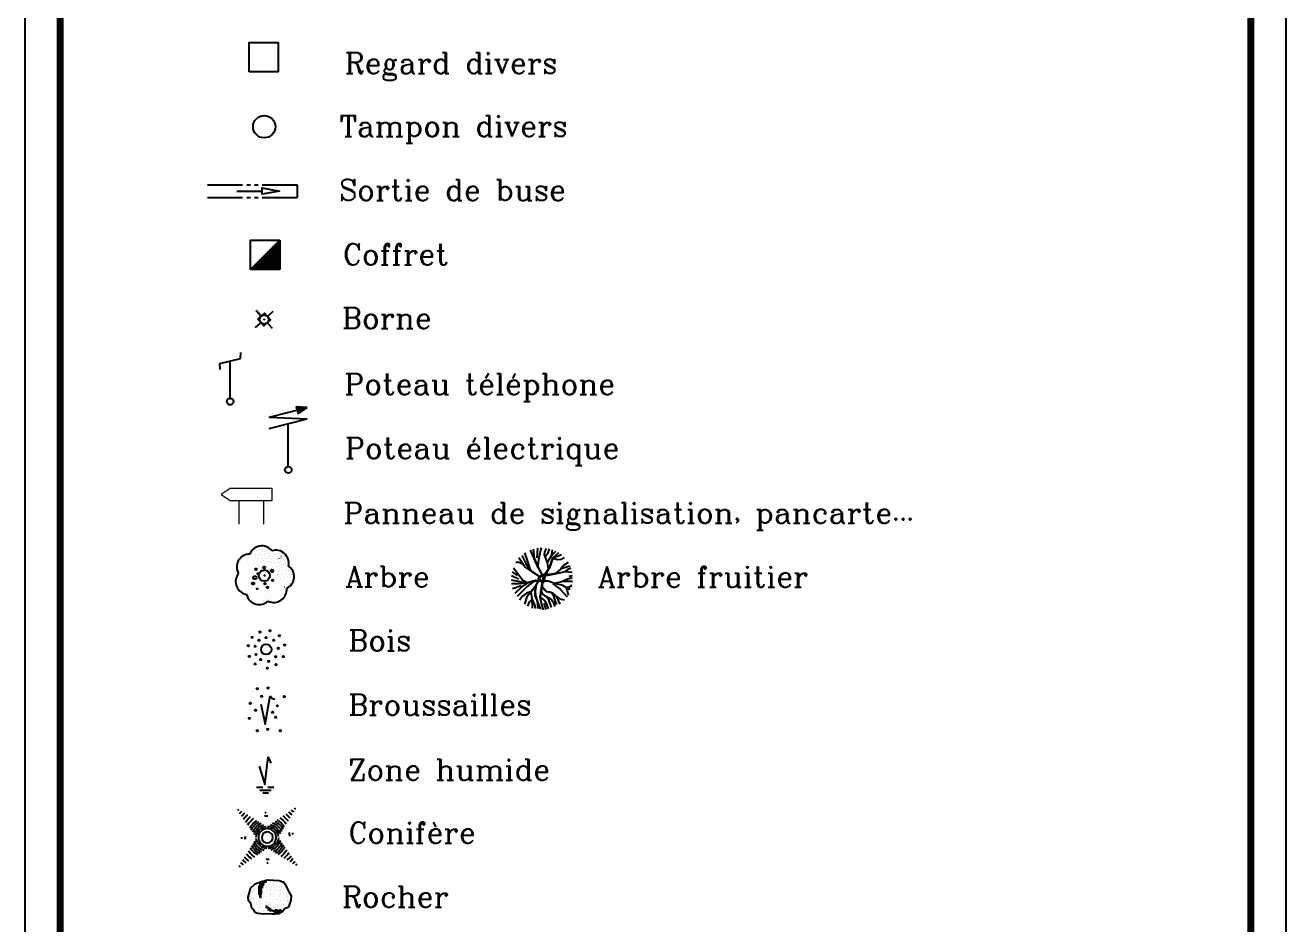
# Model space of a CAD drawing. Header units: metres. Extents: x 9606 to 9900, y 4805 to 4952.
# Drawn here: x 9789.29 to 9807.37, y 4877.61 to 4890.5 of the extents above; entities that cross this region are included whole.
import ezdxf

# ---------------------------------------------------------------- set-up
doc = ezdxf.new("R2010")
doc.units = ezdxf.units.M
doc.header["$LTSCALE"] = 2
doc.set_wipeout_variables(frame=1)
doc.header["$PDMODE"] = 32
doc.header["$PDSIZE"] = 0.16
doc.layers.add('Légende Topo', color=7, linetype='Continuous')
doc.layers.add('Wipeout', color=255, linetype='Continuous')
doc.styles.add('ROMANS', font='ROMANC.shx', dxfattribs={"height": 0.36})

msp = doc.modelspace()

# ---------------------------------------------------------------- wipeouts: each hides what was drawn before it
at = {"lineweight": 30}
msp.add_wipeout([(9789.291, 4898.508), (9807.367, 4898.508), (9807.367, 4865.098), (9789.291, 4865.098)], dxfattribs=at).dxf.layer = 'Wipeout'

# ---------------------------------------------------------------- next in the draw order: linework, layer by layer
at = {"layer": 'Légende Topo'}
for p, q in [((9792.923, 4889.834), (9792.503, 4889.834)), ((9792.521, 4887.002), (9792.941, 4887.422)), ((9792.533, 4887.002), (9792.941, 4887.41)), ((9792.545, 4887.002), (9792.941, 4887.398)), ((9792.557, 4887.002), (9792.941, 4887.386)), ((9792.569, 4887.002), (9792.941, 4887.374)), ((9792.58, 4887.002), (9792.941, 4887.362)), ((9792.592, 4887.002), (9792.941, 4887.35)), ((9792.604, 4887.002), (9792.941, 4887.338)), ((9792.616, 4887.002), (9792.941, 4887.327)), ((9792.628, 4887.002), (9792.941, 4887.315)), ((9792.64, 4887.002), (9792.941, 4887.303)), ((9792.652, 4887.002), (9792.941, 4887.291)), ((9792.664, 4887.002), (9792.941, 4887.279)), ((9792.675, 4887.002), (9792.941, 4887.267)), ((9792.687, 4887.002), (9792.941, 4887.255)), ((9792.941, 4887.422), (9792.941, 4887.002)), ((9792.699, 4887.002), (9792.941, 4887.243)), ((9792.711, 4887.002), (9792.941, 4887.232)), ((9792.723, 4887.002), (9792.941, 4887.22)), ((9792.735, 4887.002), (9792.941, 4887.208)), ((9792.747, 4887.002), (9792.941, 4887.196)), ((9792.759, 4887.002), (9792.941, 4887.184)), ((9792.771, 4887.002), (9792.941, 4887.172)), ((9792.782, 4887.002), (9792.941, 4887.16)), ((9792.794, 4887.002), (9792.941, 4887.148)), ((9792.806, 4887.002), (9792.941, 4887.136)), ((9792.818, 4887.002), (9792.941, 4887.125)), ((9792.83, 4887.002), (9792.941, 4887.113)), ((9792.842, 4887.002), (9792.941, 4887.101)), ((9792.854, 4887.002), (9792.941, 4887.089)), ((9792.866, 4887.002), (9792.941, 4887.077)), ((9792.877, 4887.002), (9792.941, 4887.065)), ((9792.941, 4887.002), (9792.521, 4887.002)), ((9792.889, 4887.002), (9792.941, 4887.053)), ((9792.901, 4887.002), (9792.941, 4887.041)), ((9792.913, 4887.002), (9792.941, 4887.03)), ((9792.925, 4887.002), (9792.941, 4887.018))]:
    msp.add_line(p, q, dxfattribs=at)
at = {"layer": 'Légende Topo', "color": 3}
for p, q in [((9792.379, 4885.726), (9792.382, 4885.812)), ((9792.083, 4885.652), (9792.379, 4885.726)), ((9792.085, 4885.565), (9792.083, 4885.652)), ((9792.229, 4885.668), (9792.229, 4885.688)), ((9792.229, 4885.154), (9792.229, 4885.668)), ((9792.525, 4882.919), (9792.525, 4882.919)), ((9792.527, 4882.957), (9792.528, 4882.96)), ((9792.537, 4882.916), (9792.537, 4882.916)), ((9792.554, 4882.971), (9792.554, 4882.971)), ((9792.588, 4882.93), (9792.588, 4882.93)), ((9792.592, 4882.916), (9792.592, 4882.916)), ((9792.598, 4882.977), (9792.598, 4882.977)), ((9792.602, 4883.024), (9792.602, 4883.024)), ((9792.621, 4882.968), (9792.621, 4882.968)), ((9792.639, 4882.944), (9792.639, 4882.944)), ((9792.649, 4882.991), (9792.649, 4882.991)), ((9792.65, 4883.02), (9792.65, 4883.02)), ((9792.658, 4882.913), (9792.658, 4882.913)), ((9792.67, 4882.938), (9792.67, 4882.938)), ((9792.674, 4883.009), (9792.674, 4883.009)), ((9792.681, 4882.911), (9792.681, 4882.911)), ((9792.687, 4883.037), (9792.687, 4883.037)), ((9792.687, 4882.965), (9792.687, 4882.965)), ((9792.691, 4882.958), (9792.691, 4882.958)), ((9792.7, 4883.005), (9792.7, 4883.005)), ((9792.707, 4882.981), (9792.707, 4882.981)), ((9792.716, 4883.016), (9792.716, 4883.016)), ((9792.717, 4882.959), (9792.717, 4882.959)), ((9792.724, 4882.91), (9792.724, 4882.91)), ((9792.733, 4882.925), (9792.733, 4882.925)), ((9792.736, 4882.994), (9792.736, 4882.994)), ((9792.742, 4882.972), (9792.742, 4882.972)), ((9792.753, 4882.961), (9792.753, 4882.961)), ((9792.761, 4882.986), (9792.761, 4882.986)), ((9792.761, 4882.922), (9792.761, 4882.922)), ((9792.773, 4883.002), (9792.773, 4883.002)), ((9792.778, 4882.97), (9792.778, 4882.97)), ((9792.784, 4882.939), (9792.784, 4882.939)), ((9792.791, 4882.907), (9792.791, 4882.907)), ((9792.793, 4882.986), (9792.793, 4882.986)), ((9792.813, 4882.935), (9792.813, 4882.935)), ((9792.82, 4882.958), (9792.82, 4882.958)), ((9792.826, 4882.907), (9792.826, 4882.907)), ((9792.829, 4882.967), (9792.829, 4882.967)), ((9792.835, 4882.953), (9792.835, 4882.953)), ((9792.851, 4882.929), (9792.851, 4882.929)), ((9792.877, 4882.921), (9792.877, 4882.921)), ((9792.886, 4882.955), (9792.886, 4882.955)), ((9792.904, 4882.932), (9792.904, 4882.932)), ((9792.928, 4882.935), (9792.928, 4882.935)), ((9792.946, 4882.915), (9792.946, 4882.915)), ((9792.952, 4882.952), (9792.952, 4882.952)), ((9792.971, 4882.926), (9792.971, 4882.926)), ((9792.975, 4882.956), (9792.977, 4882.958)), ((9793.021, 4882.916), (9793.021, 4882.916)), ((9796.45, 4882.937), (9796.489, 4882.829)), ((9796.532, 4882.975), (9796.631, 4882.748)), ((9796.576, 4882.992), (9796.588, 4882.86)), ((9796.638, 4883.006), (9796.627, 4882.867)), ((9796.688, 4883.009), (9796.656, 4882.869)), ((9796.739, 4882.908), (9796.74, 4882.952)), ((9796.78, 4882.8), (9796.739, 4882.908)), ((9796.74, 4882.952), (9796.764, 4883.002)), ((9796.78, 4882.922), (9796.749, 4882.884)), ((9796.806, 4882.994), (9796.78, 4882.922)), ((9796.848, 4882.983), (9796.833, 4882.891)), ((9796.833, 4882.891), (9796.9, 4882.961)), ((9796.94, 4882.939), (9796.852, 4882.861)), ((9796.982, 4882.909), (9796.857, 4882.86)), ((9792.333, 4882.777), (9792.333, 4882.777)), ((9792.375, 4882.83), (9792.375, 4882.83)), ((9792.381, 4882.863), (9792.381, 4882.863)), ((9792.424, 4882.838), (9792.424, 4882.838)), ((9792.43, 4882.871), (9792.43, 4882.871)), ((9792.451, 4882.903), (9792.451, 4882.903)), ((9792.467, 4882.816), (9792.467, 4882.816)), ((9792.477, 4882.855), (9792.477, 4882.855)), ((9792.486, 4882.902), (9792.486, 4882.902)), ((9792.496, 4882.867), (9792.496, 4882.867)), ((9792.528, 4882.869), (9792.528, 4882.869)), ((9792.534, 4882.812), (9792.534, 4882.812)), ((9792.563, 4882.864), (9792.563, 4882.864)), ((9792.567, 4882.835), (9792.567, 4882.835)), ((9792.571, 4882.757), (9792.571, 4882.757)), ((9792.579, 4882.883), (9792.579, 4882.883)), ((9792.6, 4882.809), (9792.6, 4882.809)), ((9792.621, 4882.851), (9792.621, 4882.851)), ((9792.629, 4882.861), (9792.629, 4882.861)), ((9792.63, 4882.897), (9792.63, 4882.897)), ((9792.637, 4882.754), (9792.637, 4882.754)), ((9792.654, 4882.772), (9792.654, 4882.772)), ((9792.663, 4882.818), (9792.663, 4882.818)), ((9792.666, 4882.806), (9792.666, 4882.806)), ((9792.672, 4882.865), (9792.672, 4882.865)), ((9792.695, 4882.858), (9792.695, 4882.858)), ((9792.703, 4882.751), (9792.703, 4882.751)), ((9792.705, 4882.786), (9792.705, 4882.786)), ((9792.714, 4882.832), (9792.714, 4882.832)), ((9792.723, 4882.879), (9792.723, 4882.879)), ((9792.732, 4882.803), (9792.732, 4882.803)), ((9792.733, 4882.861), (9792.733, 4882.861)), ((9792.747, 4882.898), (9792.747, 4882.898)), ((9792.762, 4882.855), (9792.762, 4882.855)), ((9792.763, 4882.818), (9792.763, 4882.818)), ((9792.77, 4882.748), (9792.77, 4882.748)), ((9792.775, 4882.893), (9792.775, 4882.893)), ((9792.791, 4882.867), (9792.791, 4882.867)), ((9792.799, 4882.8), (9792.799, 4882.8)), ((9792.807, 4882.814), (9792.807, 4882.814)), ((9792.817, 4882.86), (9792.817, 4882.86)), ((9792.828, 4882.852), (9792.828, 4882.852)), ((9792.836, 4882.745), (9792.836, 4882.745)), ((9792.84, 4882.734), (9792.84, 4882.734)), ((9792.849, 4882.781), (9792.849, 4882.781)), ((9792.857, 4882.903), (9792.857, 4882.903)), ((9792.858, 4882.828), (9792.858, 4882.828)), ((9792.865, 4882.797), (9792.865, 4882.797)), ((9792.868, 4882.874), (9792.868, 4882.874)), ((9792.891, 4882.748), (9792.891, 4882.748)), ((9792.894, 4882.902), (9792.894, 4882.902)), ((9792.894, 4882.848), (9792.894, 4882.848)), ((9792.9, 4882.795), (9792.9, 4882.795)), ((9792.902, 4882.872), (9792.902, 4882.872)), ((9792.902, 4882.742), (9792.902, 4882.742)), ((9792.91, 4882.842), (9792.91, 4882.842)), ((9792.919, 4882.888), (9792.919, 4882.888)), ((9792.923, 4882.9), (9792.923, 4882.9)), ((9792.927, 4882.819), (9792.927, 4882.819)), ((9792.931, 4882.794), (9792.931, 4882.794)), ((9792.937, 4882.859), (9792.938, 4882.861)), ((9792.942, 4882.762), (9792.942, 4882.762)), ((9792.952, 4882.809), (9792.952, 4882.809)), ((9792.959, 4882.881), (9792.957, 4882.883)), ((9792.96, 4882.845), (9792.96, 4882.845)), ((9792.961, 4882.856), (9792.961, 4882.856)), ((9792.966, 4882.778), (9792.966, 4882.778)), ((9792.969, 4882.739), (9792.969, 4882.739)), ((9792.97, 4882.902), (9792.97, 4882.902)), ((9792.984, 4882.73), (9792.984, 4882.73)), ((9792.989, 4882.897), (9792.989, 4882.897)), ((9792.991, 4882.857), (9792.991, 4882.857)), ((9792.994, 4882.776), (9792.994, 4882.776)), ((9792.998, 4882.79), (9792.998, 4882.79)), ((9793.003, 4882.823), (9793.003, 4882.823)), ((9793.005, 4882.746), (9793.005, 4882.746)), ((9793.012, 4882.89), (9793.012, 4882.89)), ((9793.012, 4882.87), (9793.012, 4882.87)), ((9793.027, 4882.842), (9793.027, 4882.842)), ((9793.028, 4882.769), (9793.028, 4882.769)), ((9793.03, 4882.807), (9793.03, 4882.807)), ((9793.035, 4882.744), (9793.035, 4882.744)), ((9793.035, 4882.735), (9793.035, 4882.735)), ((9793.038, 4882.879), (9793.038, 4882.879)), ((9793.045, 4882.79), (9793.045, 4882.79)), ((9793.054, 4882.837), (9793.054, 4882.837)), ((9793.055, 4882.805), (9793.055, 4882.805)), ((9793.065, 4882.748), (9793.065, 4882.748)), ((9796.354, 4882.805), (9796.325, 4882.796)), ((9796.384, 4882.796), (9796.354, 4882.805)), ((9796.457, 4882.736), (9796.37, 4882.866)), ((9796.434, 4882.767), (9796.384, 4882.796)), ((9796.414, 4882.899), (9796.471, 4882.786)), ((9796.554, 4882.669), (9796.457, 4882.736)), ((9796.471, 4882.786), (9796.543, 4882.681)), ((9796.489, 4882.829), (9796.525, 4882.708)), ((9796.588, 4882.86), (9796.639, 4882.74)), ((9796.631, 4882.748), (9796.692, 4882.637)), ((9796.656, 4882.869), (9796.638, 4882.73)), ((9796.639, 4882.74), (9796.695, 4882.638)), ((9796.833, 4882.891), (9796.78, 4882.809)), ((9796.795, 4882.709), (9796.78, 4882.8)), ((9796.852, 4882.861), (9796.801, 4882.714)), ((9796.857, 4882.86), (9796.805, 4882.712)), ((9796.925, 4882.84), (9796.858, 4882.855)), ((9796.974, 4882.841), (9796.925, 4882.84)), ((9797.012, 4882.763), (9796.969, 4882.709)), ((9797.02, 4882.872), (9796.974, 4882.841)), ((9797.102, 4882.749), (9796.975, 4882.708)), ((9797.078, 4882.801), (9797.012, 4882.763)), ((9792.327, 4882.601), (9792.327, 4882.601)), ((9792.338, 4882.684), (9792.339, 4882.68)), ((9792.35, 4882.642), (9792.35, 4882.642)), ((9792.625, 4882.618), (9792.625, 4882.618)), ((9792.659, 4882.551), (9792.659, 4882.551)), ((9792.662, 4882.598), (9792.662, 4882.598)), ((9792.664, 4882.644), (9792.664, 4882.644)), ((9792.666, 4882.69), (9792.666, 4882.69)), ((9792.674, 4882.699), (9792.674, 4882.699)), ((9792.698, 4882.577), (9792.698, 4882.577)), ((9792.7, 4882.624), (9792.7, 4882.624)), ((9792.702, 4882.67), (9792.702, 4882.67)), ((9792.734, 4882.557), (9792.734, 4882.557)), ((9792.736, 4882.603), (9792.736, 4882.603)), ((9792.738, 4882.65), (9792.738, 4882.65)), ((9792.741, 4882.696), (9792.741, 4882.696)), ((9792.773, 4882.583), (9792.773, 4882.583)), ((9792.775, 4882.629), (9792.775, 4882.629)), ((9792.777, 4882.676), (9792.777, 4882.676)), ((9792.807, 4882.693), (9792.807, 4882.693)), ((9792.811, 4882.609), (9792.811, 4882.609)), ((9792.815, 4882.586), (9792.815, 4882.586)), ((9792.844, 4882.638), (9792.844, 4882.638)), ((9792.873, 4882.69), (9792.873, 4882.69)), ((9792.882, 4882.702), (9792.882, 4882.702)), ((9792.882, 4882.583), (9792.882, 4882.583)), ((9792.901, 4882.555), (9792.901, 4882.555)), ((9792.911, 4882.635), (9792.911, 4882.635)), ((9792.914, 4882.623), (9792.914, 4882.623)), ((9792.924, 4882.669), (9792.924, 4882.669)), ((9792.933, 4882.716), (9792.933, 4882.716)), ((9792.94, 4882.687), (9792.94, 4882.687)), ((9792.948, 4882.58), (9792.948, 4882.58)), ((9792.966, 4882.637), (9792.966, 4882.637)), ((9792.975, 4882.683), (9792.975, 4882.683)), ((9792.977, 4882.632), (9792.977, 4882.632)), ((9792.994, 4882.605), (9792.994, 4882.605)), ((9793.006, 4882.684), (9793.006, 4882.684)), ((9793.014, 4882.577), (9793.014, 4882.577)), ((9793.017, 4882.651), (9793.017, 4882.651)), ((9793.026, 4882.697), (9793.026, 4882.697)), ((9793.043, 4882.629), (9793.043, 4882.629)), ((9793.048, 4882.703), (9793.048, 4882.703)), ((9793.048, 4882.594), (9793.048, 4882.594)), ((9793.068, 4882.665), (9793.068, 4882.665)), ((9793.072, 4882.68), (9793.072, 4882.68)), ((9793.077, 4882.711), (9793.077, 4882.711)), ((9793.078, 4882.613), (9793.078, 4882.613)), ((9793.08, 4882.574), (9793.08, 4882.574)), ((9793.096, 4882.657), (9793.096, 4882.657)), ((9793.101, 4882.586), (9793.101, 4882.586)), ((9793.103, 4882.72), (9793.103, 4882.72)), ((9793.109, 4882.626), (9793.109, 4882.626)), ((9793.11, 4882.632), (9793.11, 4882.632)), ((9793.119, 4882.679), (9793.119, 4882.679)), ((9793.126, 4882.567), (9793.126, 4882.567)), ((9793.142, 4882.544), (9793.142, 4882.544)), ((9793.143, 4882.631), (9793.143, 4882.631)), ((9796.259, 4882.552), (9796.455, 4882.512)), ((9796.263, 4882.614), (9796.365, 4882.564)), ((9796.273, 4882.664), (9796.345, 4882.614)), ((9796.426, 4882.541), (9796.29, 4882.72)), ((9796.525, 4882.708), (9796.559, 4882.67)), ((9796.662, 4882.597), (9796.554, 4882.669)), ((9796.559, 4882.67), (9796.662, 4882.602)), ((9796.662, 4882.571), (9796.628, 4882.494)), ((9796.629, 4882.492), (9796.667, 4882.57)), ((9796.642, 4882.566), (9796.684, 4882.607)), ((9796.684, 4882.607), (9796.654, 4882.559)), ((9796.654, 4882.559), (9796.715, 4882.523)), ((9796.662, 4882.602), (9796.715, 4882.605)), ((9796.719, 4882.602), (9796.662, 4882.597)), ((9796.667, 4882.57), (9796.662, 4882.571)), ((9796.715, 4882.523), (9796.667, 4882.568)), ((9796.684, 4882.615), (9796.72, 4882.618)), ((9796.692, 4882.637), (9796.737, 4882.579)), ((9796.695, 4882.638), (9796.722, 4882.624)), ((9796.715, 4882.605), (9796.715, 4882.523)), ((9796.717, 4882.522), (9796.719, 4882.602)), ((9796.743, 4882.582), (9796.719, 4882.518)), ((9796.72, 4882.618), (9796.743, 4882.582)), ((9796.722, 4882.624), (9796.754, 4882.648)), ((9796.761, 4882.643), (9796.731, 4882.616)), ((9796.905, 4882.644), (9796.732, 4882.618)), ((9796.732, 4882.608), (9796.811, 4882.622)), ((9796.732, 4882.618), (9796.732, 4882.608)), ((9796.754, 4882.648), (9796.795, 4882.709)), ((9796.801, 4882.714), (9796.761, 4882.643)), ((9796.811, 4882.622), (9796.91, 4882.64)), ((9796.969, 4882.709), (9796.894, 4882.64)), ((9796.975, 4882.708), (9796.905, 4882.644)), ((9796.91, 4882.64), (9797.037, 4882.67)), ((9797.059, 4882.555), (9797, 4882.53)), ((9797.036, 4882.676), (9797.025, 4882.668)), ((9797.064, 4882.693), (9797.036, 4882.676)), ((9797.037, 4882.67), (9797.134, 4882.662)), ((9797.134, 4882.58), (9797.059, 4882.555)), ((9797.115, 4882.721), (9797.064, 4882.693)), ((9797.133, 4882.609), (9797.085, 4882.6)), ((9792.446, 4882.39), (9792.446, 4882.39)), ((9792.477, 4882.371), (9792.477, 4882.371)), ((9792.486, 4882.418), (9792.486, 4882.418)), ((9792.495, 4882.464), (9792.495, 4882.464)), ((9792.505, 4882.511), (9792.505, 4882.511)), ((9792.511, 4882.385), (9792.511, 4882.385)), ((9792.537, 4882.432), (9792.537, 4882.432)), ((9792.547, 4882.478), (9792.547, 4882.478)), ((9792.696, 4882.531), (9792.696, 4882.531)), ((9792.77, 4882.537), (9792.77, 4882.537)), ((9792.775, 4882.408), (9792.775, 4882.408)), ((9792.852, 4882.531), (9792.852, 4882.531)), ((9792.919, 4882.528), (9792.919, 4882.528)), ((9793.007, 4882.447), (9793.006, 4882.444)), ((9793.021, 4882.407), (9793.021, 4882.407)), ((9793.031, 4882.379), (9793.031, 4882.379)), ((9793.04, 4882.428), (9793.04, 4882.428)), ((9793.043, 4882.482), (9793.043, 4882.482)), ((9793.051, 4882.522), (9793.051, 4882.522)), ((9793.076, 4882.501), (9793.076, 4882.501)), ((9793.077, 4882.462), (9793.077, 4882.462)), ((9793.091, 4882.539), (9793.091, 4882.539)), ((9793.118, 4882.519), (9793.118, 4882.519)), ((9796.375, 4882.492), (9796.264, 4882.494)), ((9796.276, 4882.428), (9796.401, 4882.471)), ((9796.414, 4882.45), (9796.311, 4882.354)), ((9796.489, 4882.454), (9796.346, 4882.313)), ((9796.495, 4882.504), (9796.375, 4882.492)), ((9796.488, 4882.506), (9796.414, 4882.45)), ((9796.487, 4882.507), (9796.426, 4882.541)), ((9796.543, 4882.38), (9796.478, 4882.359)), ((9796.543, 4882.377), (9796.483, 4882.309)), ((9796.591, 4882.536), (9796.487, 4882.507)), ((9796.592, 4882.537), (9796.489, 4882.454)), ((9796.594, 4882.53), (9796.495, 4882.504)), ((9796.59, 4882.437), (9796.543, 4882.38)), ((9796.545, 4882.379), (9796.597, 4882.435)), ((9796.562, 4882.279), (9796.545, 4882.379)), ((9796.628, 4882.494), (9796.59, 4882.437)), ((9796.691, 4882.54), (9796.591, 4882.536)), ((9796.645, 4882.531), (9796.594, 4882.53)), ((9796.597, 4882.435), (9796.629, 4882.492)), ((9796.602, 4882.392), (9796.618, 4882.472)), ((9796.604, 4882.329), (9796.602, 4882.392)), ((9796.619, 4882.468), (9796.604, 4882.391)), ((9796.604, 4882.391), (9796.61, 4882.328)), ((9796.702, 4882.524), (9796.645, 4882.531)), ((9796.675, 4882.303), (9796.71, 4882.534)), ((9796.715, 4882.534), (9796.677, 4882.301)), ((9796.701, 4882.369), (9796.692, 4882.406)), ((9796.701, 4882.46), (9796.738, 4882.417)), ((9796.712, 4882.348), (9796.701, 4882.369)), ((9796.702, 4882.454), (9796.733, 4882.412)), ((9796.71, 4882.534), (9796.715, 4882.534)), ((9796.715, 4882.523), (9796.752, 4882.537)), ((9796.755, 4882.531), (9796.717, 4882.522)), ((9796.733, 4882.412), (9796.76, 4882.383)), ((9796.738, 4882.417), (9796.764, 4882.386)), ((9796.752, 4882.537), (9796.788, 4882.537)), ((9796.788, 4882.532), (9796.755, 4882.531)), ((9796.76, 4882.383), (9796.822, 4882.374)), ((9796.764, 4882.386), (9796.819, 4882.38)), ((9796.788, 4882.537), (9796.885, 4882.503)), ((9796.881, 4882.5), (9796.788, 4882.532)), ((9796.819, 4882.38), (9796.861, 4882.359)), ((9796.822, 4882.374), (9796.847, 4882.362)), ((9796.861, 4882.338), (9796.834, 4882.371)), ((9796.855, 4882.495), (9796.962, 4882.417)), ((9797.001, 4882.472), (9796.879, 4882.5)), ((9796.998, 4882.529), (9796.881, 4882.5)), ((9796.885, 4882.503), (9797.002, 4882.473)), ((9796.962, 4882.417), (9797.064, 4882.309)), ((9797.14, 4882.526), (9796.998, 4882.529)), ((9797.045, 4882.44), (9797.001, 4882.472)), ((9797.002, 4882.473), (9797.046, 4882.439)), ((9797.081, 4882.443), (9797.045, 4882.44)), ((9797.046, 4882.439), (9797.063, 4882.398)), ((9797.063, 4882.398), (9797.077, 4882.334)), ((9797.104, 4882.412), (9797.078, 4882.419)), ((9797.13, 4882.47), (9797.081, 4882.443)), ((9792.422, 4882.358), (9792.422, 4882.358)), ((9792.467, 4882.342), (9792.467, 4882.342)), ((9792.488, 4882.299), (9792.485, 4882.3)), ((9792.639, 4882.201), (9792.639, 4882.201)), ((9792.686, 4882.208), (9792.686, 4882.208)), ((9792.707, 4882.26), (9792.707, 4882.26)), ((9792.728, 4882.321), (9792.728, 4882.321)), ((9792.747, 4882.269), (9792.747, 4882.269)), ((9792.756, 4882.315), (9792.756, 4882.315)), ((9792.766, 4882.362), (9792.766, 4882.362)), ((9792.769, 4882.285), (9792.769, 4882.285)), ((9792.774, 4882.247), (9792.774, 4882.247)), ((9792.798, 4882.283), (9792.798, 4882.283)), ((9792.807, 4882.329), (9792.807, 4882.329)), ((9792.829, 4882.255), (9792.829, 4882.255)), ((9792.922, 4882.238), (9792.922, 4882.238)), ((9796.422, 4882.317), (9796.379, 4882.262)), ((9796.478, 4882.359), (9796.422, 4882.317)), ((9796.483, 4882.309), (9796.452, 4882.204)), ((9796.498, 4882.175), (9796.523, 4882.238)), ((9796.523, 4882.238), (9796.559, 4882.276)), ((9796.594, 4882.204), (9796.562, 4882.279)), ((9796.565, 4882.147), (9796.562, 4882.278)), ((9796.611, 4882.142), (9796.594, 4882.204)), ((9796.625, 4882.271), (9796.604, 4882.329)), ((9796.61, 4882.328), (9796.637, 4882.237)), ((9796.64, 4882.214), (9796.625, 4882.271)), ((9796.637, 4882.237), (9796.681, 4882.131)), ((9796.648, 4882.142), (9796.64, 4882.214)), ((9796.692, 4882.216), (9796.675, 4882.303)), ((9796.677, 4882.301), (9796.737, 4882.256)), ((9796.722, 4882.123), (9796.692, 4882.216)), ((9796.734, 4882.331), (9796.712, 4882.348)), ((9796.759, 4882.127), (9796.732, 4882.219)), ((9796.764, 4882.306), (9796.734, 4882.331)), ((9796.737, 4882.256), (9796.762, 4882.218)), ((9796.755, 4882.315), (9796.807, 4882.289)), ((9796.762, 4882.218), (9796.791, 4882.136)), ((9796.798, 4882.267), (9796.764, 4882.306)), ((9796.839, 4882.154), (9796.798, 4882.267)), ((9796.807, 4882.289), (9796.841, 4882.259)), ((9796.841, 4882.259), (9796.859, 4882.235)), ((9796.847, 4882.362), (9796.86, 4882.357)), ((9796.859, 4882.235), (9796.884, 4882.169)), ((9796.86, 4882.357), (9796.896, 4882.318)), ((9796.861, 4882.359), (9796.902, 4882.316)), ((9796.869, 4882.315), (9796.861, 4882.338)), ((9796.89, 4882.253), (9796.869, 4882.315)), ((9796.912, 4882.2), (9796.89, 4882.253)), ((9796.899, 4882.318), (9796.957, 4882.279)), ((9796.902, 4882.316), (9796.957, 4882.204)), ((9796.957, 4882.279), (9797.018, 4882.264))]:
    msp.add_line(p, q, dxfattribs=at)
at = {"layer": 'Légende Topo', "color": 1}
for p, q in [((9792.787, 4884.882), (9793.334, 4885.021)), ((9793.334, 4885.021), (9793.175, 4885.031)), ((9793.175, 4885.031), (9793.205, 4884.931)), ((9793.176, 4885.027), (9793.179, 4885.03)), ((9793.177, 4885.021), (9793.186, 4885.03)), ((9793.179, 4885.015), (9793.193, 4885.029)), ((9793.181, 4885.009), (9793.201, 4885.029)), ((9793.183, 4885.003), (9793.208, 4885.029)), ((9793.184, 4884.998), (9793.215, 4885.028)), ((9793.186, 4884.992), (9793.222, 4885.028)), ((9793.188, 4884.986), (9793.229, 4885.027)), ((9793.19, 4884.98), (9793.237, 4885.027)), ((9793.192, 4884.974), (9793.244, 4885.026)), ((9793.193, 4884.968), (9793.251, 4885.026)), ((9793.195, 4884.962), (9793.258, 4885.025)), ((9793.197, 4884.956), (9793.265, 4885.025)), ((9793.199, 4884.951), (9793.273, 4885.025)), ((9793.2, 4884.945), (9793.28, 4885.024)), ((9793.202, 4884.939), (9793.287, 4885.024)), ((9793.204, 4884.933), (9793.294, 4885.023)), ((9793.205, 4884.931), (9793.334, 4885.021)), ((9793.22, 4884.941), (9793.301, 4885.023)), ((9793.245, 4884.958), (9793.308, 4885.022)), ((9793.269, 4884.976), (9793.316, 4885.022)), ((9793.294, 4884.993), (9793.323, 4885.021)), ((9793.319, 4885.01), (9793.33, 4885.021)), ((9792.787, 4884.882), (9793.336, 4884.859)), ((9792.789, 4884.722), (9793.336, 4884.859)), ((9793.063, 4884.177), (9793.063, 4884.793))]:
    msp.add_line(p, q, dxfattribs=at)
at = {"layer": 'Légende Topo', "color": 15}
for p, q in [((9792.59, 4878.191), (9792.681, 4878.228)), ((9792.673, 4878.223), (9792.673, 4878.045)), ((9792.681, 4878.228), (9792.771, 4878.252)), ((9792.688, 4878.229), (9792.688, 4878.223)), ((9792.699, 4878.233), (9792.699, 4878.204)), ((9792.705, 4878.234), (9792.705, 4878.173)), ((9792.709, 4878.235), (9792.709, 4878.182)), ((9792.73, 4878.223), (9792.73, 4878.208)), ((9792.736, 4878.243), (9792.736, 4878.213)), ((9792.742, 4878.244), (9792.742, 4878.218)), ((9792.752, 4878.228), (9792.752, 4878.227)), ((9792.768, 4878.251), (9792.768, 4878.244)), ((9792.771, 4878.252), (9792.933, 4878.241)), ((9792.773, 4878.252), (9792.773, 4878.249)), ((9792.798, 4878.219), (9792.798, 4878.219)), ((9792.804, 4878.221), (9792.804, 4878.221)), ((9792.836, 4878.226), (9792.836, 4878.226)), ((9792.839, 4878.247), (9792.839, 4878.247)), ((9792.863, 4878.231), (9792.863, 4878.231)), ((9792.902, 4878.218), (9792.902, 4878.218)), ((9792.933, 4878.241), (9792.997, 4878.217)), ((9792.965, 4878.209), (9792.965, 4878.209)), ((9792.984, 4878.218), (9792.984, 4878.218)), ((9792.993, 4878.21), (9792.993, 4878.21)), ((9792.997, 4878.217), (9793.02, 4878.187)), ((9792.486, 4878.002), (9792.509, 4878.068)), ((9792.509, 4878.068), (9792.52, 4878.131)), ((9792.52, 4878.131), (9792.59, 4878.191)), ((9792.544, 4878.05), (9792.544, 4878.05)), ((9792.545, 4878.123), (9792.545, 4878.123)), ((9792.549, 4878.082), (9792.549, 4878.082)), ((9792.553, 4878.104), (9792.553, 4878.104)), ((9792.556, 4878.068), (9792.556, 4878.068)), ((9792.559, 4878.106), (9792.559, 4878.106)), ((9792.562, 4878.158), (9792.562, 4878.158)), ((9792.564, 4878.102), (9792.564, 4878.102)), ((9792.573, 4878.094), (9792.573, 4878.094)), ((9792.608, 4878.17), (9792.608, 4878.17)), ((9792.608, 4878.045), (9792.608, 4878.045)), ((9792.609, 4878.122), (9792.609, 4878.122)), ((9792.614, 4878.059), (9792.614, 4878.059)), ((9792.641, 4878.156), (9792.641, 4878.046)), ((9792.645, 4878.172), (9792.645, 4878.096)), ((9792.645, 4878.061), (9792.645, 4878.029)), ((9792.657, 4878.199), (9792.657, 4878.069)), ((9792.657, 4878.05), (9792.657, 4877.999)), ((9792.666, 4878.192), (9792.666, 4878.091)), ((9792.666, 4878.066), (9792.666, 4877.985)), ((9792.674, 4878.045), (9792.674, 4878.045)), ((9792.678, 4878.066), (9792.678, 4878.066)), ((9792.686, 4878.073), (9792.686, 4878.073)), ((9792.687, 4878.121), (9792.687, 4878.121)), ((9792.688, 4878.197), (9792.688, 4878.134)), ((9792.699, 4878.195), (9792.699, 4878.163)), ((9792.704, 4878.141), (9792.704, 4878.141)), ((9792.707, 4878.12), (9792.707, 4878.12)), ((9792.713, 4878.133), (9792.713, 4878.133)), ((9792.736, 4878.138), (9792.736, 4878.138)), ((9792.752, 4878.063), (9792.752, 4878.063)), ((9792.753, 4878.098), (9792.753, 4878.098)), ((9792.754, 4878.168), (9792.754, 4878.168)), ((9792.8, 4878.184), (9792.8, 4878.184)), ((9792.8, 4878.058), (9792.8, 4878.058)), ((9792.8, 4878.058), (9792.8, 4878.058)), ((9792.803, 4878.029), (9792.803, 4878.029)), ((9792.805, 4878.117), (9792.805, 4878.117)), ((9792.808, 4878.05), (9792.808, 4878.05)), ((9792.812, 4878.084), (9792.812, 4878.084)), ((9792.813, 4878.041), (9792.813, 4878.041)), ((9792.814, 4878.167), (9792.814, 4878.167)), ((9792.818, 4878.117), (9792.818, 4878.117)), ((9792.821, 4878.138), (9792.821, 4878.138)), ((9792.83, 4878.193), (9792.83, 4878.193)), ((9792.844, 4878.179), (9792.844, 4878.179)), ((9792.85, 4878.06), (9792.85, 4878.06)), ((9792.852, 4878.166), (9792.852, 4878.166)), ((9792.853, 4878.172), (9792.853, 4878.172)), ((9792.863, 4878.105), (9792.863, 4878.105)), ((9792.893, 4878.137), (9792.893, 4878.137)), ((9792.903, 4878.115), (9792.903, 4878.115)), ((9792.927, 4878.151), (9792.927, 4878.151)), ((9792.927, 4878.025), (9792.927, 4878.025)), ((9792.938, 4878.047), (9792.938, 4878.047)), ((9792.94, 4878.096), (9792.94, 4878.096)), ((9792.941, 4878.134), (9792.941, 4878.134)), ((9792.943, 4878.079), (9792.943, 4878.079)), ((9792.947, 4878.101), (9792.947, 4878.101)), ((9792.948, 4878.089), (9792.948, 4878.089)), ((9792.948, 4878.057), (9792.948, 4878.057)), ((9792.95, 4878.163), (9792.95, 4878.163)), ((9792.956, 4878.155), (9792.956, 4878.155)), ((9792.961, 4878.188), (9792.961, 4878.188)), ((9792.989, 4878.054), (9792.989, 4878.054)), ((9792.99, 4878.198), (9792.99, 4878.198)), ((9792.99, 4878.072), (9792.99, 4878.072)), ((9793, 4878.112), (9793, 4878.112)), ((9793.02, 4878.187), (9793.064, 4878.089)), ((9793.046, 4878.055), (9793.046, 4878.055)), ((9793.064, 4878.089), (9793.102, 4878.023)), ((9793.068, 4878.042), (9793.068, 4878.042)), ((9793.072, 4878.063), (9793.072, 4878.063)), ((9792.493, 4877.951), (9792.486, 4878.002)), ((9792.525, 4877.909), (9792.493, 4877.951)), ((9792.506, 4878.016), (9792.506, 4878.016)), ((9792.52, 4877.98), (9792.52, 4877.98)), ((9792.54, 4877.845), (9792.525, 4877.909)), ((9792.526, 4877.941), (9792.526, 4877.941)), ((9792.528, 4877.973), (9792.528, 4877.973)), ((9792.531, 4877.974), (9792.531, 4877.974)), ((9792.535, 4877.995), (9792.535, 4877.995)), ((9792.569, 4877.818), (9792.54, 4877.845)), ((9792.545, 4877.997), (9792.545, 4877.997)), ((9792.545, 4877.871), (9792.545, 4877.871)), ((9792.552, 4877.855), (9792.552, 4877.855)), ((9792.557, 4877.964), (9792.557, 4877.964)), ((9792.559, 4877.98), (9792.559, 4877.98)), ((9792.559, 4877.854), (9792.559, 4877.854)), ((9792.569, 4877.938), (9792.569, 4877.938)), ((9792.602, 4877.907), (9792.602, 4877.907)), ((9792.604, 4878.013), (9792.604, 4878.013)), ((9792.608, 4877.919), (9792.608, 4877.919)), ((9792.615, 4877.897), (9792.615, 4877.897)), ((9792.624, 4877.89), (9792.624, 4877.89)), ((9792.642, 4877.849), (9792.642, 4877.849)), ((9792.65, 4877.852), (9792.65, 4877.852)), ((9792.651, 4877.903), (9792.651, 4877.903)), ((9792.655, 4877.962), (9792.655, 4877.962)), ((9792.656, 4877.936), (9792.656, 4877.936)), ((9792.66, 4877.957), (9792.66, 4877.957)), ((9792.664, 4877.855), (9792.664, 4877.855)), ((9792.672, 4877.964), (9792.672, 4877.964)), ((9792.686, 4877.947), (9792.686, 4877.947)), ((9792.7, 4877.905), (9792.7, 4877.905)), ((9792.702, 4878.01), (9792.702, 4878.01)), ((9792.709, 4877.976), (9792.709, 4877.976)), ((9792.735, 4878.012), (9792.735, 4878.012)), ((9792.736, 4877.877), (9792.753, 4877.873)), ((9792.739, 4877.869), (9792.753, 4877.865)), ((9792.741, 4877.864), (9792.778, 4877.854)), ((9792.744, 4877.857), (9792.814, 4877.839)), ((9792.748, 4877.85), (9792.748, 4877.85)), ((9792.753, 4877.959), (9792.753, 4877.959)), ((9792.755, 4877.936), (9792.755, 4877.936)), ((9792.763, 4877.863), (9792.766, 4877.862)), ((9792.764, 4877.929), (9792.764, 4877.929)), ((9792.776, 4877.866), (9792.776, 4877.866)), ((9792.782, 4877.899), (9792.782, 4877.899)), ((9792.785, 4877.92), (9792.785, 4877.92)), ((9792.794, 4877.975), (9792.794, 4877.975)), ((9792.798, 4877.902), (9792.798, 4877.902)), ((9792.8, 4878.008), (9792.8, 4878.008)), ((9792.8, 4878.008), (9792.8, 4878.008)), ((9792.8, 4877.932), (9792.8, 4877.932)), ((9792.804, 4877.893), (9792.804, 4877.893)), ((9792.813, 4877.915), (9792.813, 4877.915)), ((9792.846, 4877.847), (9792.846, 4877.847)), ((9792.849, 4878.015), (9792.849, 4878.015)), ((9792.851, 4877.957), (9792.851, 4877.957)), ((9792.851, 4877.853), (9792.851, 4877.853)), ((9792.859, 4877.846), (9792.859, 4877.846)), ((9792.862, 4877.853), (9792.862, 4877.853)), ((9792.863, 4877.979), (9792.863, 4877.979)), ((9792.895, 4877.975), (9792.895, 4877.975)), ((9792.896, 4877.899), (9792.896, 4877.899)), ((9792.898, 4878.005), (9792.898, 4878.005)), ((9792.904, 4877.967), (9792.904, 4877.967)), ((9792.907, 4877.862), (9792.907, 4877.862)), ((9792.911, 4877.883), (9792.911, 4877.883)), ((9792.92, 4877.938), (9792.92, 4877.938)), ((9792.925, 4877.971), (9792.925, 4877.971)), ((9792.927, 4877.899), (9792.927, 4877.899)), ((9792.929, 4877.992), (9792.929, 4877.992)), ((9792.94, 4877.882), (9792.94, 4877.882)), ((9792.941, 4878.008), (9792.941, 4878.008)), ((9792.944, 4877.932), (9792.944, 4877.932)), ((9792.944, 4877.845), (9792.944, 4877.845)), ((9792.949, 4877.954), (9792.949, 4877.954)), ((9792.99, 4877.947), (9792.99, 4877.947)), ((9792.991, 4877.892), (9792.991, 4877.892)), ((9792.994, 4877.897), (9792.994, 4877.897)), ((9792.996, 4878.003), (9792.996, 4878.003)), ((9792.999, 4877.884), (9792.999, 4877.884)), ((9793.065, 4877.86), (9793.015, 4877.836)), ((9793.035, 4878.013), (9793.035, 4878.013)), ((9793.04, 4877.849), (9793.04, 4877.849)), ((9793.044, 4878.006), (9793.044, 4878.006)), ((9793.045, 4877.9), (9793.045, 4877.9)), ((9793.046, 4877.951), (9793.046, 4877.951)), ((9793.05, 4877.933), (9793.05, 4877.933)), ((9793.054, 4877.992), (9793.054, 4877.992)), ((9793.054, 4877.954), (9793.054, 4877.954)), ((9793.054, 4877.866), (9793.054, 4877.866)), ((9793.063, 4878.009), (9793.063, 4878.009)), ((9793.099, 4877.958), (9793.065, 4877.86)), ((9793.068, 4877.975), (9793.068, 4877.975)), ((9793.084, 4877.971), (9793.084, 4877.971)), ((9793.093, 4878), (9793.093, 4878)), ((9793.102, 4878.023), (9793.099, 4877.958)), ((9792.593, 4877.778), (9792.569, 4877.818)), ((9792.632, 4877.768), (9792.593, 4877.778)), ((9792.603, 4877.804), (9792.603, 4877.804)), ((9792.608, 4877.793), (9792.608, 4877.793)), ((9792.706, 4877.759), (9792.632, 4877.768)), ((9792.633, 4877.795), (9792.633, 4877.795)), ((9792.638, 4877.827), (9792.638, 4877.827)), ((9792.672, 4877.838), (9792.672, 4877.838)), ((9792.686, 4877.821), (9792.686, 4877.821)), ((9792.701, 4877.801), (9792.701, 4877.801)), ((9792.74, 4877.765), (9792.706, 4877.759)), ((9792.711, 4877.814), (9792.711, 4877.814)), ((9792.719, 4877.807), (9792.719, 4877.807)), ((9792.826, 4877.756), (9792.74, 4877.765)), ((9792.76, 4877.772), (9792.76, 4877.772)), ((9792.764, 4877.79), (9792.764, 4877.79)), ((9792.766, 4877.834), (9792.826, 4877.818)), ((9792.767, 4877.811), (9792.767, 4877.811)), ((9792.771, 4877.829), (9792.955, 4877.782)), ((9792.776, 4877.824), (9792.901, 4877.792)), ((9792.792, 4877.809), (9792.813, 4877.804)), ((9792.799, 4877.799), (9792.799, 4877.799)), ((9792.813, 4877.789), (9792.813, 4877.789)), ((9792.872, 4877.757), (9792.826, 4877.756)), ((9792.856, 4877.81), (9792.959, 4877.784)), ((9792.856, 4877.793), (9792.938, 4877.771)), ((9792.871, 4877.825), (9792.947, 4877.805)), ((9792.923, 4877.763), (9792.872, 4877.757)), ((9792.902, 4877.829), (9792.902, 4877.829)), ((9792.98, 4877.796), (9792.923, 4877.763)), ((9792.923, 4877.786), (9792.951, 4877.779)), ((9792.927, 4877.82), (9792.944, 4877.816)), ((9792.949, 4877.822), (9792.96, 4877.819)), ((9792.958, 4877.807), (9792.984, 4877.801)), ((9792.966, 4877.81), (9792.988, 4877.805)), ((9793.015, 4877.836), (9792.98, 4877.796)), ((9792.984, 4877.827), (9793.003, 4877.822)), ((9792.99, 4877.811), (9792.993, 4877.811)), ((9792.991, 4877.829), (9793.005, 4877.825)), ((9793.01, 4877.834), (9793.012, 4877.834))]:
    msp.add_line(p, q, dxfattribs=at)
at = {"layer": 'Légende Topo', "flags": 128}
msp.add_lwpolyline([(9807.367, 4865.098), (9789.291, 4865.098), (9789.291, 4898.508), (9807.367, 4898.508)], close=True, dxfattribs=at)
at = {"layer": 'Légende Topo', "lineweight": 25, "const_width": 0.1, "flags": 128}
msp.add_lwpolyline([(9806.867, 4865.598), (9789.791, 4865.598), (9789.791, 4898.008), (9806.867, 4898.008), (9806.867, 4865.598)], dxfattribs=at)
at = {"layer": 'Légende Topo'}
for points in [[(9792.503, 4889.834), (9792.503, 4890.254), (9792.923, 4890.254)], [(9792.521, 4887.002), (9792.521, 4887.422), (9792.941, 4887.422)], [(9792.664, 4886.341), (9792.6, 4886.411)], [(9792.659, 4886.348), (9792.603, 4886.408)], [(9792.626, 4886.288), (9792.721, 4886.376), (9792.809, 4886.28), (9792.713, 4886.193), (9792.626, 4886.288)], [(9792.773, 4886.336), (9792.844, 4886.402)], [(9792.781, 4886.342), (9792.842, 4886.398)], [(9792.66, 4886.232), (9792.589, 4886.168)], [(9792.593, 4886.17), (9792.653, 4886.226)], [(9792.768, 4886.229), (9792.833, 4886.158)], [(9792.776, 4886.22), (9792.831, 4886.16)]]:
    msp.add_lwpolyline(points, dxfattribs=at)
at = {"layer": 'Légende Topo', "flags": 128}
msp.add_lwpolyline([(9792.923, 4889.834), (9792.923, 4890.254)], dxfattribs=at)
at = {"layer": 'Légende Topo', "color": 142}
for points in [[(9791.905, 4888.216), (9791.905, 4888.216)], [(9791.905, 4888.216), (9792.405, 4888.215)], [(9792.323, 4888.123), (9792.688, 4888.125), (9792.688, 4888.17), (9792.938, 4888.125), (9792.688, 4888.079), (9792.688, 4888.125)], [(9792.468, 4888.215), (9792.522, 4888.215)], [(9792.578, 4888.215), (9792.633, 4888.215)], [(9792.688, 4888.216), (9793.189, 4888.215)], [(9793.189, 4888.215), (9793.189, 4888.034)], [(9791.904, 4888.034), (9792.404, 4888.034)], [(9792.468, 4888.034), (9792.523, 4888.034)], [(9792.578, 4888.034), (9792.633, 4888.034)], [(9792.688, 4888.034), (9793.189, 4888.034)]]:
    msp.add_lwpolyline(points, dxfattribs=at)
at = {"layer": 'Légende Topo', "lineweight": 9}
for points in [[(9792.706, 4883.689), (9792.831, 4883.689), (9792.831, 4883.862), (9792.231, 4883.862), (9792.101, 4883.775), (9792.231, 4883.689), (9792.701, 4883.689)], [(9792.36, 4883.348), (9792.36, 4883.685)], [(9792.706, 4883.689), (9792.706, 4883.348)]]:
    msp.add_lwpolyline(points, dxfattribs=at)
at = {"layer": 'Légende Topo', "color": 3}
msp.add_lwpolyline([(9792.67, 4880.771), (9792.73, 4880.482), (9792.801, 4880.89)], dxfattribs=at)
msp.add_lwpolyline([(9792.801, 4880.89, 0.070153), (9792.813, 4880.871, 0.070153), (9792.829, 4880.856, 0.065345), (9792.848, 4880.847, 0.065345), (9792.868, 4880.842)], format="xyb", dxfattribs=at)
at = {"layer": 'Légende Topo', "color": 4}
for points in [[(9792.644, 4879.878), (9792.726, 4879.618), (9792.774, 4880.01), (9792.814, 4879.922)], [(9792.606, 4879.58), (9792.7, 4879.58)], [(9792.656, 4879.536), (9792.818, 4879.538)], [(9792.699, 4879.497), (9792.781, 4879.497)], [(9792.771, 4879.58), (9792.858, 4879.58)]]:
    msp.add_lwpolyline(points, dxfattribs=at)
at = {"layer": 'Légende Topo'}
for centre, radius in [((9792.718, 4889.048), 0.16), ((9792.717, 4886.284), 0.0648), ((9792.717, 4886.284), 0.00304), ((9792.717, 4886.284), 2.17049581488445e-15)]:
    msp.add_circle(centre, radius, dxfattribs=at)
at = {"layer": 'Légende Topo', "color": 3}
for centre, radius in [((9792.229, 4885.106), 0.0474), ((9792.799, 4881.821), 0.01), ((9792.545, 4881.726), 0.01), ((9792.641, 4881.686), 0.01), ((9792.655, 4881.802), 0.01), ((9792.744, 4881.724), 0.01), ((9792.855, 4881.686), 0.01), ((9792.935, 4881.75), 0.01), ((9792.49, 4881.607), 0.01), ((9792.503, 4881.453), 0.01), ((9792.588, 4881.599), 0.01), ((9792.599, 4881.481), 0.01), ((9792.747, 4881.554), 0.075), ((9792.92, 4881.569), 0.01), ((9792.991, 4881.451), 0.01), ((9793.011, 4881.615), 0.01), ((9792.588, 4881.347), 0.01), ((9792.666, 4881.408), 0.01), ((9792.762, 4881.285), 0.01), ((9792.782, 4881.382), 0.01), ((9792.88, 4881.449), 0.01), ((9792.889, 4881.335), 0.01), ((9792.617, 4880.989), 0.01), ((9792.774, 4880.999), 0.01), ((9792.518, 4880.781), 0.01), ((9792.679, 4880.88), 0.01), ((9792.907, 4880.745), 0.01), ((9793.005, 4880.876), 0.01), ((9792.506, 4880.565), 0.01), ((9792.593, 4880.682), 0.01), ((9792.838, 4880.654), 0.01), ((9792.884, 4880.581), 0.01), ((9792.617, 4880.388), 0.01), ((9792.768, 4880.406), 0.01), ((9792.948, 4880.389), 0.01)]:
    msp.add_circle(centre, radius, dxfattribs=at)
at = {"layer": 'Légende Topo', "color": 1}
msp.add_circle((9793.063, 4884.13), 0.0474, dxfattribs=at)
at = {"layer": 'Légende Topo', "color": 3}
for centre, start, end in [((9792.509, 4882.735), 89.3931, 120.5891), ((9792.684, 4882.854), 129.6679, 158.9792), ((9792.684, 4882.854), 100.3566, 129.6679), ((9792.684, 4882.854), 69.1606, 100.3566), ((9792.684, 4882.854), 37.9645, 69.1606), ((9792.885, 4882.791), 78.2393, 107.5506), ((9792.885, 4882.791), 48.928, 78.2393), ((9792.885, 4882.791), 17.732, 48.928), ((9792.509, 4882.735), 151.7852, 181.0964), ((9792.509, 4882.735), 181.0964, 210.4077), ((9792.509, 4882.735), 120.5891, 151.7852), ((9792.885, 4882.791), 346.5359, 17.732), ((9792.962, 4882.595), 26.8107, 56.122), ((9792.493, 4882.525), 172.0177, 203.2137), ((9792.493, 4882.525), 140.8217, 172.0177), ((9792.962, 4882.595), 326.3034, 357.4994), ((9792.962, 4882.595), 357.4994, 26.8107), ((9792.493, 4882.525), 203.2137, 232.525), ((9792.493, 4882.525), 232.525, 261.8363), ((9792.856, 4882.413), 335.3822, 4.6934), ((9792.962, 4882.595), 295.1074, 326.3034), ((9792.648, 4882.382), 192.2502, 223.4463), ((9792.648, 4882.382), 223.4463, 254.6423), ((9792.648, 4882.382), 254.6423, 283.9536), ((9792.648, 4882.382), 283.9536, 313.2649), ((9792.856, 4882.413), 243.6788, 274.8748), ((9792.856, 4882.413), 274.8748, 306.0709), ((9792.856, 4882.413), 306.0709, 335.3822)]:
    msp.add_arc(centre, 0.185, start, end, dxfattribs=at)
for centre, major_axis, start_param, end_param in [((9792.716, 4882.729), (-0.00988, 0.00988), 3.92699, 10.210175), ((9792.582, 4882.582), (0.017, 0.017), 5.497786449560393, 11.78097175673998), ((9792.6, 4882.703), (0.00906, 0.00906), 5.497786449610786, 11.78097175679037), ((9792.63, 4882.64), (0.00679, 0.00679), 5.497786449558071, 11.78097175673766), ((9792.828, 4882.681), (0.0129, 0.0129), 5.497786449542799, 11.78097175672239), ((9792.839, 4882.544), (-0.00774, 0.00774), 3.92699, 10.210175), ((9792.559, 4882.498), (0.0117, 0.0117), 5.497786449547809, 11.7809717567274), ((9792.615, 4882.422), (0.00396, 0.00396), 5.497786449526916, 11.7809717567065), ((9792.728, 4882.497), (-0.00774, 0.00774), 3.92699, 10.210175), ((9792.764, 4882.444), (0.00858, 0.00858), 5.497786449577831, 11.78097175675742)]:
    msp.add_ellipse(centre, major_axis=major_axis, ratio=1, start_param=start_param, end_param=end_param, dxfattribs=at)
at = {"layer": 'Légende Topo', "color": 3, "extrusion": (0, 0, -1)}
for centre, major_axis, start_param, end_param in [((9792.762, 4878.858), (0.405, 0.405), 4.661976, 4.707447), ((9792.762, 4878.858), (0.371, 0.371), 4.641091, 4.728104), ((9792.762, 4878.858), (0.337, 0.337), 4.615883, 4.753034), ((9792.762, 4878.858), (0.304, 0.304), 4.58483, 4.783741), ((9792.762, 4878.858), (0.27, 0.27), 4.545581, 4.822541), ((9792.762, 4878.858), (0.236, 0.236), 4.494289, 4.873228), ((9792.76, 4879.037), (0.0942, 0.0942), -1.074605, -0.72447), ((9792.76, 4879.037), (0.128, 0.128), -0.984162, -0.874394), ((9792.762, 4878.858), (0.236, 0.236), -0.215975, 0.162961), ((9792.762, 4878.858), (0.27, 0.27), -0.164986, 0.111972), ((9792.762, 4878.858), (0.304, 0.304), -0.125961, 0.072948), ((9792.762, 4878.858), (0.337, 0.337), -0.095082, 0.042068), ((9792.762, 4878.858), (0.371, 0.371), -0.070013, 0.016999), ((9792.762, 4878.858), (0.405, 0.405), -0.049242, -0.003772), ((9792.762, 4878.858), (0.202, 0.202), 4.424125, 4.942521), ((9792.762, 4878.858), (0.175, 0.185), 4.386935, 5.031423), ((9792.762, 4878.858), (0.153, 0.161), 4.30167, 5.115456), ((9792.762, 4878.858), (0.131, 0.138), 4.179158, 5.235918), ((9792.762, 4878.858), (0.109, 0.115), 3.979297, 5.431238), ((9792.762, 4878.858), (0.0875, 0.0923), 1.570796268430869, 7.853981575610455), ((9792.762, 4878.858), (0.0547, 0.0577), 1.570796328808579, 7.853981635988165), ((9792.762, 4878.858), (0.109, 0.115), -0.726161, 0.725714), ((9792.762, 4878.858), (0.131, 0.138), -0.528593, 0.528146), ((9792.762, 4878.858), (0.153, 0.161), -0.407111, 0.406664), ((9792.762, 4878.858), (0.175, 0.185), -0.322464, 0.322017), ((9792.762, 4878.858), (0.202, 0.202), -0.285702, 0.23269), ((9792.927, 4878.878), (0.108, 0.108), 0.434612, 0.807838), ((9792.639, 4878.854), (0.17, 0.17), 3.869683, 3.957563), ((9792.639, 4878.854), (0.136, 0.136), 3.806112, 4.035725), ((9792.762, 4878.858), (0.153, 0.161), 2.734929, 3.548704), ((9792.762, 4878.858), (0.131, 0.138), 2.613447, 3.670186), ((9792.762, 4878.858), (0.109, 0.115), 2.415879, 3.867754), ((9792.762, 4878.858), (0.109, 0.115), 0.85195, 2.303887), ((9792.762, 4878.858), (0.131, 0.138), 1.047269, 2.104026), ((9792.762, 4878.858), (0.153, 0.161), 1.167731, 1.981514), ((9792.762, 4878.858), (0.175, 0.185), 1.251764, 1.89625), ((9792.927, 4878.878), (0.142, 0.142), 0.548067, 0.667973), ((9792.762, 4878.858), (0.304, 0.304), 3.016078, 3.214987), ((9792.762, 4878.858), (0.27, 0.27), 2.977054, 3.254012), ((9792.762, 4878.858), (0.236, 0.236), 2.926065, 3.305001), ((9792.762, 4878.858), (0.202, 0.202), 2.856337, 3.374729), ((9792.762, 4878.858), (0.175, 0.185), 2.819575, 3.464057), ((9792.762, 4878.858), (0.202, 0.202), 1.288113, 1.806508), ((9792.762, 4878.858), (0.236, 0.236), 1.357407, 1.736345), ((9792.762, 4878.858), (0.27, 0.27), 1.408094, 1.685053), ((9792.762, 4878.858), (0.304, 0.304), 1.446895, 1.645804), ((9792.762, 4878.858), (0.405, 0.405), 3.092798, 3.138268), ((9792.762, 4878.858), (0.371, 0.371), 3.072027, 3.159039), ((9792.762, 4878.858), (0.337, 0.337), 3.046958, 3.184108), ((9792.755, 4878.75), (0.149, 0.149), 2.203061, 2.41038), ((9792.755, 4878.75), (0.183, 0.183), 2.288601, 2.353042), ((9792.762, 4878.858), (0.337, 0.337), 1.477601, 1.614751), ((9792.762, 4878.858), (0.371, 0.371), 1.502531, 1.589543), ((9792.762, 4878.858), (0.405, 0.405), 1.523189, 1.568659)]:
    msp.add_ellipse(centre, major_axis=major_axis, ratio=0.999843, start_param=start_param, end_param=end_param, dxfattribs=at)
at = {"layer": 'Légende Topo', "color": 3}
msp.add_point((9792.72, 4882.613), dxfattribs=at)

# ---------------------------------------------------------------- next in the draw order: texts
at = {"layer": 'Légende Topo', "style": 'ROMANS'}
for s, p in [('Regard divers', (9793.874, 4889.812)), ('Tampon divers', (9793.802, 4888.91)), ('Sortie de buse', (9793.792, 4887.992)), ('Coffret', (9793.847, 4887.07)), ('Borne', (9793.835, 4886.155)), ('Poteau téléphone', (9793.868, 4885.21)), ('Poteau électrique', (9793.878, 4884.29)), ('Panneau de signalisation, pancarte...', (9793.855, 4883.362)), ('Arbre', (9793.882, 4882.449)), ('Arbre fruitier', (9797.5, 4882.445)), ('Bois', (9793.926, 4881.535)), ('Broussailles', (9793.926, 4880.611)), ('Zone humide', (9793.926, 4879.681)), ('Conifère', (9793.926, 4878.777)), ('Rocher', (9793.835, 4877.86))]:
    msp.add_text(s, height=0.3, dxfattribs=at).set_placement(p)

doc.saveas('drawing.dxf')
